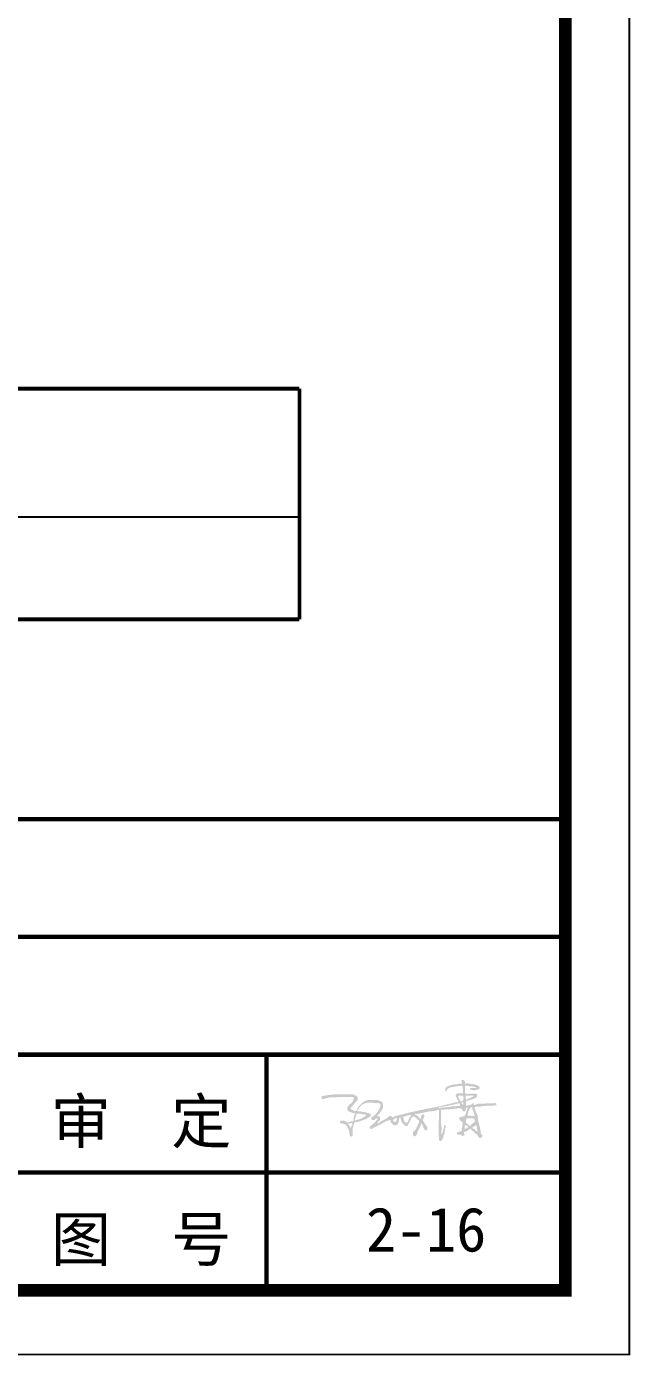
# Model space of a CAD drawing. Header units: millimetres. Extents: x -255 to 9196, y 129 to 426.
# Drawn here: x 6998.5 to 7045.6, y 129.3 to 232.9 of the extents above; entities that cross this region are included whole.
import ezdxf

# ---------------------------------------------------------------- set-up
doc = ezdxf.new("R2010")
doc.units = ezdxf.units.MM
doc.layers.add('不打印', color=7, linetype='Continuous', plot=False)
doc.layers.add('地质-图框', color=7, linetype='Continuous')
doc.layers.add('地质-标注栏', color=7, linetype='Continuous')
doc.styles.get("Standard").update_dxf_attribs({"font": 'simfang_0.ttf', "height": 2.5})

msp = doc.modelspace()

# ---------------------------------------------------------------- hatches: boundary and pattern name
h = msp.add_hatch(color=256)
edge = h.paths.add_edge_path(flags=16)
edge.add_spline(control_points=[(7027.06, 147.65), (7027.05, 147.62), (7027.05, 147.57), (7027.11, 147.52), (7027.16, 147.49), (7027.21, 147.48), (7027.28, 147.49), (7027.29, 147.56), (7027.33, 147.61), (7027.35, 147.67), (7027.37, 147.72), (7027.35, 147.78), (7027.28, 147.78), (7027.21, 147.76), (7027.14, 147.75), (7027.12, 147.68), (7027.07, 147.69), (7027.06, 147.67), (7027.06, 147.65), (7027.06, 147.65)], knot_values=[0, 0, 0, 0, 1.094844, 2.010583, 2.936971, 3.772058, 4.559337, 5.371692, 6.406572, 7.298431, 8.125414, 8.707814, 9.723429, 10.914867, 11.774738, 12.831234, 13.232699, 13.516351, 13.791121, 13.791121, 13.791121, 13.791121], degree=3, periodic=0)
edge = h.paths.add_edge_path()
edge.add_spline(control_points=[(7021.47, 149.27), (7021.47, 149.31), (7021.47, 149.39), (7021.48, 149.45), (7021.47, 149.5), (7021.53, 149.5), (7021.65, 149.52), (7021.89, 149.57), (7022.2, 149.59), (7022.47, 149.64), (7022.72, 149.63), (7022.98, 149.63), (7023.25, 149.64), (7023.55, 149.63), (7023.76, 149.64), (7023.98, 149.63), (7024.11, 149.53), (7024.28, 149.46), (7024.32, 149.28), (7024.24, 149.08), (7024.02, 148.95), (7023.91, 148.72), (7023.76, 148.64), (7023.72, 148.5), (7023.91, 148.42), (7024.14, 148.24), (7024.24, 148.46), (7024.31, 148.62), (7024.48, 148.82), (7024.7, 149.01), (7024.91, 149.15), (7025.18, 149.21), (7025.46, 149.18), (7025.79, 149.21), (7026.03, 149.12), (7026.23, 149.02), (7026.27, 148.82), (7026.29, 148.62), (7026.16, 148.4), (7026.03, 148.19), (7025.9, 148.06), (7025.8, 147.98), (7025.84, 147.89), (7025.95, 147.96), (7026.09, 147.79), (7026.02, 147.56), (7025.86, 147.5), (7025.83, 147.42), (7025.86, 147.33), (7026.01, 147.44), (7026.1, 147.55), (7026.28, 147.6), (7026.41, 147.69), (7026.57, 147.77), (7026.68, 147.88), (7026.82, 147.98), (7026.93, 147.93), (7027.01, 147.8), (7027.19, 147.93), (7027.6, 148.03), (7028.29, 148.22), (7029.17, 148.4), (7030.02, 148.58), (7030.71, 148.7), (7031.23, 148.85), (7031.56, 148.89), (7031.82, 149.01), (7032, 148.99), (7032.19, 149.07), (7032.08, 149.21), (7032.05, 149.34), (7031.94, 149.45), (7031.93, 149.59), (7032, 149.71), (7032.17, 149.7), (7032.32, 149.75), (7032.49, 149.69), (7032.52, 149.81), (7032.51, 149.96), (7032.48, 150.11), (7032.49, 150.33), (7032.27, 150.28), (7032.07, 150.28), (7031.84, 150.22), (7031.6, 150.21), (7031.42, 150.14), (7031.28, 150.07), (7031.24, 149.97), (7031.26, 149.9), (7031.19, 149.84), (7031.13, 149.92), (7031.12, 150.02), (7031.14, 150.19), (7031.37, 150.28), (7031.59, 150.37), (7031.85, 150.43), (7032.09, 150.42), (7032.26, 150.5), (7032.47, 150.42), (7032.42, 150.56), (7032.39, 150.62), (7032.38, 150.69), (7032.4, 150.76), (7032.49, 150.76), (7032.58, 150.72), (7032.67, 150.63), (7032.65, 150.54), (7032.65, 150.44), (7032.83, 150.52), (7033, 150.45), (7033.25, 150.43), (7033.48, 150.4), (7033.65, 150.31), (7033.78, 150.24), (7033.81, 150.13), (7033.77, 150.05), (7033.67, 150.01), (7033.53, 149.97), (7033.37, 149.94), (7033.24, 149.96), (7033.16, 150), (7033.07, 149.99), (7033.06, 150.07), (7033.07, 150.16), (7033.22, 150.12), (7033.34, 150.13), (7033.44, 150.13), (7033.53, 150.11), (7033.52, 150.18), (7033.4, 150.23), (7033.24, 150.25), (7033.04, 150.25), (7032.89, 150.29), (7032.78, 150.32), (7032.68, 150.33), (7032.65, 150.22), (7032.67, 150.08), (7032.68, 149.92), (7032.64, 149.77), (7032.7, 149.7), (7032.85, 149.65), (7033.1, 149.71), (7033.35, 149.67), (7033.56, 149.69), (7033.68, 149.52), (7033.46, 149.31), (7033.18, 149.25), (7032.95, 149.14), (7032.76, 149.14), (7032.73, 149.03), (7032.76, 148.93), (7032.68, 148.7), (7032.98, 148.79), (7033.12, 148.84), (7033.27, 148.86), (7033.24, 148.97), (7033.37, 149.02), (7033.28, 148.73), (7033.76, 148.96), (7034.09, 148.88), (7034.56, 148.97), (7034.85, 148.92), (7035.02, 148.97), (7035.08, 148.91), (7035.11, 148.86), (7035.11, 148.81), (7035.09, 148.77), (7035.04, 148.78), (7034.96, 148.77), (7034.81, 148.75), (7034.51, 148.74), (7034.1, 148.74), (7033.76, 148.65), (7033.45, 148.7), (7033.38, 148.43), (7033.62, 148.17), (7033.67, 147.7), (7033.75, 147.27), (7033.89, 146.88), (7033.86, 146.56), (7034.09, 146.4), (7033.94, 146.27), (7033.78, 146.17), (7033.66, 146.51), (7033.38, 146.61), (7033.24, 146.83), (7033.12, 146.88), (7033.1, 147), (7032.88, 146.82), (7032.78, 146.73), (7032.57, 146.71), (7032.58, 146.59), (7032.63, 146.54), (7032.63, 146.44), (7032.53, 146.39), (7032.4, 146.37), (7032.36, 146.51), (7032.22, 146.48), (7032.12, 146.47), (7032.01, 146.52), (7032.03, 146.67), (7032.19, 146.7), (7032.3, 146.74), (7032.46, 146.79), (7032.37, 146.97), (7032.47, 147.12), (7032.44, 147.27), (7032.52, 147.44), (7032.37, 147.53), (7032.25, 147.61), (7032.19, 147.79), (7032.33, 147.9), (7032.48, 147.9), (7032.66, 147.94), (7032.69, 148.11), (7032.78, 148.25), (7032.77, 148.39), (7032.85, 148.47), (7032.89, 148.55), (7032.83, 148.61), (7032.72, 148.61), (7032.74, 148.48), (7032.72, 148.37), (7032.58, 148.24), (7032.45, 148.37), (7032.42, 148.51), (7032.23, 148.56), (7031.88, 148.5), (7031.47, 148.47), (7031.09, 148.46), (7030.93, 148.41), (7030.79, 148.44), (7030.78, 148.34), (7030.77, 148.22), (7030.79, 147.98), (7030.8, 147.67), (7030.79, 147.28), (7030.87, 146.87), (7030.79, 146.67), (7030.81, 146.47), (7030.86, 146.52), (7030.86, 146.59), (7030.92, 146.67), (7030.96, 146.78), (7030.96, 146.91), (7031.04, 147.01), (7031.02, 147.12), (7031.05, 147.19), (7031.06, 147.28), (7031.11, 147.25), (7031.17, 147.18), (7031.1, 146.98), (7031.09, 146.76), (7031.06, 146.53), (7030.95, 146.4), (7030.97, 146.24), (7030.88, 146.1), (7030.8, 145.98), (7030.69, 145.99), (7030.63, 146.08), (7030.63, 146.24), (7030.6, 146.44), (7030.62, 146.76), (7030.61, 147.14), (7030.62, 147.71), (7030.64, 148.08), (7030.63, 148.46), (7030.34, 148.33), (7030.09, 148.32), (7029.68, 148.28), (7029.36, 148.19), (7029.04, 148.11), (7028.9, 148.11), (7028.72, 148.1), (7028.8, 148), (7028.93, 148.01), (7029.05, 147.87), (7029.1, 147.76), (7029.24, 147.72), (7029.22, 147.87), (7029.25, 147.98), (7029.33, 148.06), (7029.46, 148.11), (7029.5, 147.93), (7029.45, 147.8), (7029.36, 147.66), (7029.43, 147.52), (7029.53, 147.36), (7029.64, 147.18), (7029.76, 147), (7029.71, 146.85), (7029.59, 146.8), (7029.5, 146.89), (7029.42, 147), (7029.4, 147.14), (7029.35, 147.25), (7029.23, 147.43), (7029.19, 147.15), (7029.09, 146.96), (7028.95, 146.7), (7028.9, 146.45), (7028.75, 146.33), (7028.61, 146.42), (7028.61, 146.54), (7028.58, 146.67), (7028.71, 146.78), (7028.84, 146.93), (7028.93, 147.16), (7029.03, 147.33), (7029.08, 147.47), (7029.08, 147.58), (7028.93, 147.71), (7028.81, 147.85), (7028.64, 147.92), (7028.56, 147.89), (7028.42, 147.71), (7028.37, 147.48), (7028.22, 147.3), (7028.22, 147.18), (7028.1, 147.15), (7028.02, 147.18), (7027.91, 147.25), (7027.78, 147.36), (7027.71, 147.52), (7027.67, 147.63), (7027.63, 147.72), (7027.63, 147.77), (7027.64, 147.83), (7027.59, 147.82), (7027.5, 147.81), (7027.54, 147.64), (7027.48, 147.47), (7027.41, 147.29), (7027.26, 147.2), (7027.11, 147.2), (7027.03, 147.32), (7026.91, 147.39), (7026.86, 147.49), (7026.87, 147.65), (7026.65, 147.6), (7026.49, 147.54), (7026.27, 147.4), (7026, 147.28), (7025.71, 147.1), (7025.48, 147.02), (7025.37, 146.91), (7025.29, 146.94), (7025.25, 147), (7025.19, 147.12), (7025.31, 147.17), (7025.42, 147.26), (7025.55, 147.38), (7025.68, 147.5), (7025.75, 147.6), (7025.81, 147.65), (7025.85, 147.73), (7025.77, 147.79), (7025.67, 147.74), (7025.61, 147.62), (7025.48, 147.61), (7025.37, 147.66), (7025.33, 147.75), (7025.35, 147.87), (7025.5, 147.88), (7025.65, 148.05), (7025.82, 148.2), (7025.91, 148.41), (7026.02, 148.54), (7026.06, 148.69), (7026.1, 148.85), (7025.98, 148.93), (7025.81, 148.99), (7025.62, 148.94), (7025.41, 149.01), (7025.25, 148.98), (7025.07, 148.98), (7024.91, 148.95), (7024.78, 148.89), (7024.66, 148.85), (7024.59, 148.77), (7024.48, 148.68), (7024.37, 148.58), (7024.34, 148.45), (7024.28, 148.4), (7024.27, 148.28), (7024.41, 148.31), (7024.53, 148.3), (7024.68, 148.25), (7024.85, 148.26), (7024.98, 148.19), (7025.11, 148.19), (7025.2, 148.14), (7025.29, 148.12), (7025.31, 148.03), (7025.31, 147.96), (7025.24, 147.87), (7025.05, 147.77), (7024.8, 147.64), (7024.52, 147.57), (7024.31, 147.47), (7024.16, 147.47), (7024.01, 147.45), (7023.99, 147.27), (7023.93, 147.11), (7023.87, 146.89), (7023.9, 146.68), (7023.92, 146.49), (7023.86, 146.35), (7023.66, 146.32), (7023.66, 146.56), (7023.63, 146.79), (7023.52, 147.02), (7023.39, 147.24), (7023.19, 147.37), (7022.99, 147.33), (7022.9, 147.44), (7022.89, 147.59), (7023.03, 147.59), (7023.17, 147.59), (7023.35, 147.57), (7023.55, 147.36), (7023.73, 147.56), (7023.96, 147.52), (7023.95, 147.7), (7024, 147.84), (7024.03, 148), (7024.07, 148.1), (7024.12, 148.21), (7023.96, 148.13), (7023.85, 148.22), (7023.7, 148.26), (7023.54, 148.3), (7023.48, 148.43), (7023.47, 148.55), (7023.53, 148.72), (7023.71, 148.88), (7023.92, 149.05), (7023.96, 149.25), (7024, 149.43), (7023.82, 149.43), (7023.59, 149.43), (7023.25, 149.42), (7022.9, 149.45), (7022.58, 149.4), (7022.27, 149.4), (7021.96, 149.39), (7021.71, 149.27), (7021.6, 149.26), (7021.47, 149.26), (7021.47, 149.27)], knot_values=[0, 0, 0, 0, 1.976312, 3.018367, 3.269898, 3.749702, 4.834006, 9.62362, 13.452743, 18.627688, 21.612948, 24.346242, 29.741381, 33.302581, 37.366558, 39.173731, 42.502539, 44.546889, 46.627753, 49.567369, 53.604173, 57.284866, 59.75768, 61.074803, 62.326696, 67.979375, 69.132216, 71.889253, 75.683349, 80.376133, 84.739519, 86.490853, 92.234156, 97.068019, 100.429757, 103.693796, 105.598345, 109.17742, 112.023186, 116.60901, 119.542734, 120.725083, 121.411546, 123.11809, 124.588039, 129.410696, 130.720715, 131.927345, 132.512105, 134.442431, 137.229942, 139.767682, 141.969606, 144.264473, 147.202208, 149.156303, 150.995179, 151.77243, 155.250043, 157.768724, 171.532936, 185.086132, 197.290427, 209.084545, 215.623844, 220.562481, 223.780967, 227.404624, 228.938971, 231.18602, 232.99334, 235.279714, 237.39077, 238.413247, 240.945245, 243.852354, 245.95977, 246.754168, 248.413036, 252.429649, 254.024041, 256.622344, 259.532533, 263.465936, 266.597203, 270.043433, 271.790493, 273.165009, 274.278271, 275.155617, 275.96863, 278.137574, 279.489418, 282.933465, 287.218074, 290.631735, 294.43893, 297.066035, 299.279555, 300.631477, 301.741743, 302.480205, 303.51679, 304.510579, 305.744526, 308.045667, 309.10708, 309.738011, 311.721468, 314.587144, 318.560317, 321.978382, 324.929444, 326.726307, 328.375842, 329.212915, 330.25815, 332.912487, 335.737852, 337.322197, 338.464063, 339.540303, 340.517248, 341.291475, 343.24226, 345.424661, 346.906066, 347.790693, 348.283761, 349.37956, 352.817893, 355.786154, 358.093634, 359.322049, 360.782347, 361.645093, 363.565636, 367.250663, 368.807935, 369.801923, 370.698936, 375.382624, 380.290659, 382.057817, 384.048911, 387.541174, 392.467198, 396.884683, 398.870852, 399.463262, 401.525914, 403.50169, 407.635898, 409.387035, 411.233271, 412.280452, 413.20357, 415.190434, 419.044115, 426.82695, 433.696307, 438.234604, 439.880328, 440.5342, 441.546128, 442.183141, 442.753004, 443.168649, 444.25252, 446.435187, 449.787888, 457.012911, 463.817808, 466.622312, 467.653782, 474.772731, 480.221843, 487.75307, 493.758919, 498.268061, 500.770469, 503.126663, 504.93944, 508.215227, 514.602973, 517.725651, 519.162893, 519.653701, 522.57407, 525.985365, 528.091346, 529.420767, 530.44176, 531.074818, 533.51958, 534.412854, 536.192404, 538.038156, 539.769774, 540.822907, 542.444399, 544.691107, 546.792547, 548.016807, 551.031041, 552.848139, 555.141276, 557.888754, 559.117839, 562.162851, 564.274516, 565.814007, 568.969099, 570.805367, 573.405532, 575.322644, 577.850069, 578.932876, 580.303886, 580.965396, 582.395387, 583.584192, 585.599442, 587.646145, 589.914983, 591.789159, 593.27422, 597.94608, 607.063846, 611.402782, 614.073872, 615.321987, 615.878503, 617.519975, 620.919802, 626.227157, 631.278458, 637.955565, 642.446505, 643.232821, 643.760483, 644.456326, 646.177092, 647.742257, 649.719808, 651.636288, 652.979528, 654.238301, 655.194152, 655.659487, 656.394987, 659.092563, 663.591374, 666.73103, 668.397875, 670.738048, 673.250698, 675.453964, 676.439317, 677.660828, 679.829027, 683.261807, 686.437325, 693.520123, 699.871158, 710.80178, 711.665262, 714.371367, 719.852061, 724.798696, 731.582425, 735.049173, 737.977924, 739.413207, 740.181114, 742.294893, 744.847896, 747.080249, 748.01495, 749.656081, 751.744516, 753.156469, 754.723524, 756.064382, 759.453584, 761.036376, 762.882106, 765.701193, 769.323154, 772.347842, 774.172791, 775.585183, 777.013936, 779.293074, 781.697647, 782.695741, 785.087573, 787.226283, 790.776274, 796.031545, 799.610519, 801.573474, 803.326881, 805.300637, 806.912735, 808.495868, 812.035945, 815.779267, 818.869602, 820.811829, 822.125877, 823.541907, 828.940789, 830.302191, 831.031036, 832.606796, 840.023967, 840.684534, 842.883131, 844.244533, 845.363175, 846.535711, 849.926761, 852.286909, 854.171399, 855.113645, 856.128269, 856.673621, 857.147526, 858.050728, 860.090115, 862.716938, 866.384136, 867.936357, 870.065038, 872.061231, 873.982345, 875.67185, 877.131449, 879.445427, 882.719542, 885.677448, 890.574174, 895.673374, 900.269723, 901.080783, 902.0814, 903.195863, 904.760709, 906.51745, 907.912156, 911.149921, 913.959999, 915.505406, 916.565642, 917.656816, 918.348052, 920.340725, 921.570186, 923.703426, 925.112377, 926.520541, 927.902372, 929.517787, 932.398315, 937.179688, 939.59686, 942.195605, 944.091548, 946.864224, 947.8244, 950.291283, 954.566441, 955.923755, 959.676397, 961.5313, 963.693704, 966.5664, 967.727809, 969.03891, 971.169049, 973.960761, 975.413252, 976.517354, 977.539594, 979.222904, 980.846563, 983.344484, 985.952933, 988.091281, 989.728729, 991.182119, 992.528204, 993.655163, 994.585274, 995.88215, 998.258073, 1003.821633, 1008.058251, 1010.833525, 1013.583601, 1014.67668, 1017.228742, 1019.702485, 1022.748285, 1026.782974, 1029.033757, 1031.10648, 1032.665939, 1035.775685, 1038.774974, 1043.505154, 1046.495812, 1049.996333, 1053.115253, 1054.040804, 1056.294707, 1057.620278, 1059.043068, 1062.953747, 1065.090649, 1070.123473, 1071.433068, 1073.272203, 1075.944948, 1078.502315, 1080.15249, 1081.014965, 1082.574426, 1084.823859, 1086.961129, 1089.405106, 1091.419354, 1092.609896, 1094.709199, 1098.735043, 1103.263313, 1105.737056, 1107.750914, 1109.564562, 1112.173013, 1118.219875, 1124.030812, 1127.369626, 1132.591904, 1137.489058, 1140.639116, 1143.742249, 1144.231568, 1144.231568, 1144.231568, 1144.231568], degree=3, periodic=0)
edge = h.paths.add_edge_path(flags=16)
edge.add_spline(control_points=[(7027.83, 147.83), (7027.85, 147.79), (7027.88, 147.7), (7027.89, 147.58), (7027.96, 147.49), (7028.03, 147.4), (7028.13, 147.42), (7028.21, 147.48), (7028.25, 147.6), (7028.29, 147.71), (7028.35, 147.8), (7028.39, 147.86), (7028.43, 147.92), (7028.46, 147.98), (7028.41, 148.05), (7028.28, 147.99), (7028.13, 147.98), (7028, 147.92), (7027.89, 147.91), (7027.82, 147.87), (7027.83, 147.84), (7027.83, 147.83)], knot_values=[0, 0, 0, 0, 2.065977, 3.778019, 5.026363, 7.020016, 7.991516, 9.334166, 11.098954, 13.338472, 14.354147, 15.643986, 16.805999, 17.506465, 18.120776, 20.055848, 22.53053, 24.848178, 26.280873, 27.23305, 27.71727, 27.71727, 27.71727, 27.71727], degree=3, periodic=0)
edge = h.paths.add_edge_path(flags=17)
edge.add_spline(control_points=[(7032.19, 148.93), (7032.21, 148.93), (7032.25, 148.9), (7032.26, 148.83), (7032.29, 148.78), (7032.25, 148.69), (7032.04, 148.75), (7031.85, 148.67), (7031.64, 148.7), (7031.47, 148.65), (7031.24, 148.64), (7031.01, 148.61), (7030.79, 148.61), (7030.65, 148.52), (7030.56, 148.59), (7030.78, 148.67), (7030.89, 148.67), (7031.08, 148.71), (7031.25, 148.71), (7031.41, 148.77), (7031.57, 148.79), (7031.74, 148.83), (7031.9, 148.86), (7032.04, 148.9), (7032.11, 148.94), (7032.16, 148.94), (7032.18, 148.93), (7032.19, 148.93)], knot_values=[0, 0, 0, 0, 0.777686, 1.929051, 2.760418, 3.308433, 5.798843, 10.064954, 12.451385, 14.874019, 17.777373, 22.090389, 25.106741, 27.549329, 27.908396, 29.455131, 33.457187, 35.066045, 37.764147, 40.527792, 42.5051, 44.669727, 48.209364, 49.784594, 50.888217, 51.544484, 51.936834, 51.936834, 51.936834, 51.936834], degree=3, periodic=0)
edge = h.paths.add_edge_path(flags=16)
edge.add_spline(control_points=[(7032.39, 148.97), (7032.4, 148.94), (7032.42, 148.89), (7032.46, 148.85), (7032.52, 148.81), (7032.53, 148.89), (7032.52, 148.95), (7032.53, 149.01), (7032.5, 149.04), (7032.45, 149.03), (7032.42, 149.02), (7032.37, 149), (7032.39, 148.98), (7032.39, 148.97)], knot_values=[0, 0, 0, 0, 1.245613, 2.175218, 2.84887, 3.463701, 4.88207, 5.540711, 6.008538, 6.560514, 7.449846, 7.84399, 8.22639, 8.22639, 8.22639, 8.22639], degree=3, periodic=0)
edge = h.paths.add_edge_path(flags=16)
edge.add_spline(control_points=[(7032.17, 149.51), (7032.15, 149.51), (7032.12, 149.45), (7032.16, 149.36), (7032.22, 149.28), (7032.24, 149.2), (7032.28, 149.15), (7032.31, 149.08), (7032.38, 149.09), (7032.44, 149.11), (7032.48, 149.15), (7032.53, 149.16), (7032.53, 149.2), (7032.53, 149.3), (7032.57, 149.44), (7032.49, 149.54), (7032.4, 149.53), (7032.32, 149.52), (7032.25, 149.53), (7032.2, 149.53), (7032.17, 149.54), (7032.16, 149.52), (7032.17, 149.52), (7032.17, 149.51)], knot_values=[0, 0, 0, 0, 0.861244, 2.431031, 3.852702, 5.085635, 5.85594, 6.934384, 7.860311, 8.665001, 9.656767, 10.144616, 10.436036, 11.285115, 14.912628, 15.689596, 16.719567, 18.186906, 19.266269, 19.953127, 20.276731, 20.450871, 20.557842, 20.557842, 20.557842, 20.557842], degree=3, periodic=0)
edge = h.paths.add_edge_path(flags=16)
edge.add_spline(control_points=[(7032.72, 149.48), (7032.72, 149.45), (7032.71, 149.39), (7032.71, 149.31), (7032.71, 149.25), (7032.76, 149.23), (7032.82, 149.22), (7032.87, 149.26), (7032.93, 149.3), (7033.01, 149.33), (7033.09, 149.33), (7033.13, 149.4), (7033.19, 149.43), (7033.24, 149.44), (7033.28, 149.44), (7033.33, 149.45), (7033.29, 149.49), (7033.28, 149.57), (7033.14, 149.53), (7033.01, 149.55), (7032.9, 149.52), (7032.81, 149.53), (7032.77, 149.52), (7032.72, 149.53), (7032.72, 149.5), (7032.72, 149.49), (7032.72, 149.48)], knot_values=[0, 0, 0, 0, 1.627271, 2.564917, 3.463325, 4.107991, 4.704694, 5.809748, 6.927935, 7.926836, 9.222179, 10.242214, 11.082175, 11.993147, 12.703979, 13.04412, 13.515506, 14.375081, 16.367968, 18.130075, 20.108708, 21.275945, 21.825603, 22.498973, 22.613285, 22.934178, 22.934178, 22.934178, 22.934178], degree=3, periodic=0)
edge = h.paths.add_edge_path(flags=16)
edge.add_spline(control_points=[(7033.1, 148.59), (7033.07, 148.56), (7033.01, 148.49), (7032.96, 148.37), (7032.9, 148.26), (7032.92, 148.15), (7032.86, 148.08), (7032.85, 148.01), (7032.88, 147.95), (7032.97, 147.98), (7033.09, 147.97), (7033.22, 147.91), (7033.34, 147.97), (7033.38, 147.88), (7033.46, 147.97), (7033.35, 148.07), (7033.36, 148.21), (7033.3, 148.33), (7033.25, 148.44), (7033.24, 148.53), (7033.23, 148.61), (7033.18, 148.64), (7033.11, 148.64), (7033.11, 148.59), (7033.1, 148.59)], knot_values=[0, 0, 0, 0, 2.001049, 3.674502, 5.771722, 7.156147, 8.41876, 9.470853, 10.127335, 10.852845, 13.021442, 15.353893, 16.866073, 17.608889, 18.399536, 20.205357, 22.625681, 24.41842, 26.100767, 27.697592, 28.445905, 29.247463, 30.191838, 30.721959, 30.721959, 30.721959, 30.721959], degree=3, periodic=0)
edge = h.paths.add_edge_path(flags=16)
edge.add_spline(control_points=[(7032.76, 147.68), (7032.76, 147.65), (7032.74, 147.58), (7032.71, 147.46), (7032.79, 147.38), (7032.88, 147.3), (7032.96, 147.21), (7033.09, 147.17), (7033.15, 147.28), (7033.24, 147.37), (7033.36, 147.42), (7033.43, 147.52), (7033.46, 147.63), (7033.38, 147.72), (7033.28, 147.77), (7033.13, 147.74), (7033, 147.79), (7032.88, 147.75), (7032.81, 147.77), (7032.75, 147.74), (7032.76, 147.7), (7032.76, 147.68)], knot_values=[0, 0, 0, 0, 1.621992, 3.308842, 4.508909, 6.438784, 8.406396, 9.887104, 11.272649, 13.072815, 15.431049, 16.969104, 18.225996, 19.790057, 21.47997, 23.344688, 25.770547, 27.41792, 28.509462, 29.001281, 29.820485, 29.820485, 29.820485, 29.820485], degree=3, periodic=0)
edge = h.paths.add_edge_path(flags=16)
edge.add_spline(control_points=[(7032.68, 147.21), (7032.65, 147.19), (7032.62, 147.13), (7032.64, 147.04), (7032.62, 146.98), (7032.65, 146.94), (7032.69, 146.94), (7032.73, 146.99), (7032.8, 147.01), (7032.86, 147.04), (7032.91, 147.08), (7032.88, 147.13), (7032.84, 147.17), (7032.8, 147.19), (7032.77, 147.23), (7032.73, 147.24), (7032.7, 147.26), (7032.67, 147.23), (7032.69, 147.21), (7032.68, 147.21)], knot_values=[0, 0, 0, 0, 1.23237, 2.862046, 3.675794, 4.080594, 4.699096, 5.35691, 6.876583, 7.681133, 8.417953, 8.942195, 9.954773, 10.679344, 11.236603, 11.826958, 12.460554, 12.741244, 13.107108, 13.107108, 13.107108, 13.107108], degree=3, periodic=0)
edge = h.paths.add_edge_path(flags=16)
edge.add_spline(control_points=[(7033.3, 147.09), (7033.28, 147.08), (7033.24, 147.06), (7033.24, 146.99), (7033.32, 146.96), (7033.39, 146.92), (7033.45, 146.85), (7033.5, 146.8), (7033.57, 146.77), (7033.61, 146.72), (7033.67, 146.76), (7033.62, 146.83), (7033.6, 146.9), (7033.61, 146.99), (7033.58, 147.08), (7033.58, 147.16), (7033.56, 147.23), (7033.5, 147.22), (7033.47, 147.19), (7033.42, 147.16), (7033.38, 147.13), (7033.35, 147.11), (7033.32, 147.1), (7033.31, 147.09), (7033.3, 147.09)], knot_values=[0, 0, 0, 0, 1.078617, 1.584482, 2.769352, 4.19498, 5.366298, 6.581313, 7.563654, 8.507528, 8.990575, 10.154726, 11.423765, 12.462376, 13.998568, 15.210379, 16.153849, 16.746294, 17.483217, 18.246977, 18.971547, 19.662222, 19.902153, 20.241453, 20.241453, 20.241453, 20.241453], degree=3, periodic=0)
edge = h.paths.add_edge_path(flags=16)
edge.add_spline(control_points=[(7023.57, 147.28), (7023.59, 147.27), (7023.61, 147.23), (7023.64, 147.17), (7023.69, 147.11), (7023.7, 147.04), (7023.81, 147), (7023.74, 147.16), (7023.87, 147.16), (7023.86, 147.25), (7023.86, 147.31), (7023.87, 147.37), (7023.82, 147.41), (7023.74, 147.4), (7023.66, 147.36), (7023.58, 147.38), (7023.55, 147.32), (7023.56, 147.29), (7023.57, 147.28)], knot_values=[0, 0, 0, 0, 1.076924, 2.082744, 2.865184, 4.332782, 4.901003, 6.550431, 7.733202, 8.571799, 9.759042, 10.52869, 11.144503, 12.459715, 13.851956, 14.688205, 15.691416, 16.049705, 16.049705, 16.049705, 16.049705], degree=3, periodic=0)
edge = h.paths.add_edge_path(flags=16)
edge.add_spline(control_points=[(7024.2, 148.1), (7024.19, 148.04), (7024.15, 147.92), (7024.1, 147.77), (7024.06, 147.67), (7024.02, 147.55), (7024.21, 147.65), (7024.37, 147.67), (7024.62, 147.76), (7024.77, 147.9), (7024.92, 147.93), (7024.98, 148.07), (7024.69, 148.05), (7024.51, 148.13), (7024.34, 148.11), (7024.21, 148.14), (7024.2, 148.11), (7024.2, 148.1)], knot_values=[0, 0, 0, 0, 2.639694, 5.480822, 6.640847, 7.833901, 9.379189, 12.619169, 16.706763, 20.039631, 21.716381, 22.636913, 25.384768, 29.554076, 32.467188, 33.476001, 33.820235, 33.820235, 33.820235, 33.820235], degree=3, periodic=0)

# ---------------------------------------------------------------- linework, layer by layer
at = {"const_width": 0.345}
for points in [[(6856.63, 171.11), (7040.49, 171.11), (7040.49, 134.34), (6856.63, 134.34), (6856.63, 171.11)], [(6856.63, 171.11), (7040.49, 171.11), (7040.49, 134.34), (6856.63, 134.34), (6856.63, 171.11)], [(6856.63, 161.92), (7040.49, 161.92)], [(6856.63, 152.73), (7040.49, 152.73)], [(7017.18, 143.53), (7017.18, 152.73)], [(6856.63, 143.53), (7040.49, 143.53)], [(6879.61, 143.53), (7040.49, 143.53)], [(7017.18, 134.34), (7017.18, 143.53)]]:
    msp.add_lwpolyline(points, dxfattribs=at)
at = {"layer": '不打印', "linetype": 'Continuous', "const_width": 0.15}
msp.add_lwpolyline([(6625.49, 129.34), (7045.49, 129.34), (7045.49, 426.34), (6625.49, 426.34), (6625.49, 129.34)], dxfattribs=at)
at = {"layer": '地质-图框', "linetype": 'Continuous', "const_width": 1}
msp.add_lwpolyline([(6630.49, 134.34), (7040.49, 134.34), (7040.49, 421.34), (6630.49, 421.34), (6630.49, 134.34), (7040.49, 134.34)], dxfattribs=at)
at = {"layer": '地质-标注栏', "color": 7, "linetype": 'Continuous', "const_width": 0.3}
for points in [[(6651.22, 204.69), (7019.75, 204.69)], [(7019.75, 204.69), (7019.75, 186.69)], [(6651.22, 186.69), (7019.75, 186.69)]]:
    msp.add_lwpolyline(points, dxfattribs=at)
at = {"layer": '地质-标注栏', "color": 7, "linetype": 'Continuous'}
msp.add_lwpolyline([(6651.22, 194.69), (7019.75, 194.69)], dxfattribs=at)

# ---------------------------------------------------------------- texts
for s, p in [('审  定', (7000.35, 145.81)), ('图  号', (7000.35, 136.62)), ('2-16', (7024.94, 137.37))]:
    msp.add_text(s, height=3.447).set_placement(p)

doc.saveas('drawing.dxf')
